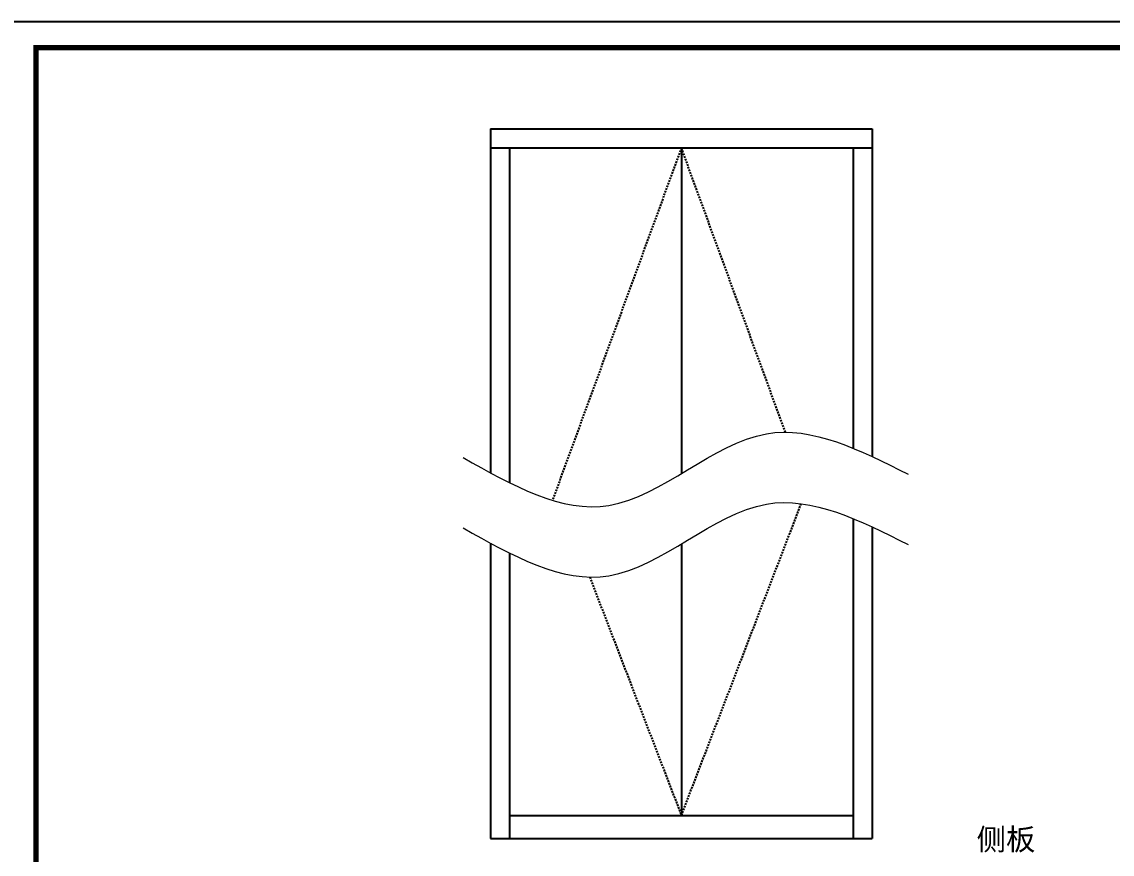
# Model space of a CAD drawing. Header units: millimetres. Extents: x 0 to 1097966, y -63096 to 223085.
# Drawn here: x 338555.3 to 338840.8, y -62085.3 to -61867.4 of the extents above; entities that cross this region are included whole.
import ezdxf

# ---------------------------------------------------------------- set-up
doc = ezdxf.new("R2010")
doc.units = ezdxf.units.MM
doc.linetypes.add('DASHED', pattern=[0.75, 0.5, -0.25])
doc.styles.add('宋体', font='')
doc.styles.get('宋体').set_extended_font_data('SimSun')

msp = doc.modelspace()

# ---------------------------------------------------------------- linework, layer by layer
at = {"color": 251, "true_color": 0x636466}
for p, q in [((338677.961, -61895.374), (338677.961, -61900.374)), ((338677.961, -61895.374), (338777.961, -61895.374)), ((338777.961, -61895.374), (338777.961, -61900.374)), ((338677.961, -61900.374), (338777.961, -61900.374)), ((338727.961, -61900.374), (338727.961, -61985.668)), ((338727.961, -62004.085), (338727.961, -62075.201)), ((338682.961, -62075.201), (338772.961, -62075.201)), ((338677.961, -62081.201), (338777.961, -62081.201))]:
    msp.add_line(p, q, dxfattribs=at)
for p, q in [((338677.961, -61900.374), (338677.961, -61985.48)), ((338677.961, -61900.374), (338682.961, -61900.374)), ((338682.961, -61900.374), (338682.961, -61988.07)), ((338772.961, -61900.374), (338772.961, -61979.048)), ((338772.961, -61900.374), (338777.961, -61900.374)), ((338777.961, -61900.374), (338777.961, -61981.242)), ((338772.961, -61997.466), (338772.961, -62081.201)), ((338777.961, -61999.659), (338777.961, -62081.201)), ((338677.961, -62003.897), (338677.961, -62081.201)), ((338682.961, -62006.488), (338682.961, -62081.201)), ((338677.961, -62081.201), (338682.961, -62081.201)), ((338772.961, -62081.201), (338777.961, -62081.201))]:
    msp.add_line(p, q)
at = {"color": 251, "linetype": 'DASHED', "true_color": 0x636466}
for p, q in [((338727.961, -61900.374), (338694.197, -61992.662)), ((338755.208, -61974.85), (338727.961, -61900.374)), ((338727.961, -62075.201), (338759.36, -61993.562)), ((338703.949, -62012.769), (338727.961, -62075.201))]:
    msp.add_line(p, q, dxfattribs=at)
msp.add_lwpolyline([(338552.218, -62268.342), (339119.218, -62268.342), (339119.218, -61867.392), (338552.218, -61867.392)], close=True)
at = {"const_width": 1.35}
msp.add_lwpolyline([(338558.968, -62261.592), (339112.468, -62261.592), (339112.468, -61874.142), (338558.968, -61874.142)], close=True, dxfattribs=at)
at = {"color": 251, "lineweight": 13, "true_color": 0x636466}
for points in [[(338670.787, -61981.501), (338708.989, -61994.022), (338750.22, -61975.255), (338787.368, -61985.862)], [(338670.787, -61999.919), (338708.989, -62012.439), (338750.22, -61993.672), (338787.368, -62004.28)]]:
    msp.add_spline(points, degree=3, dxfattribs=at)

# ---------------------------------------------------------------- texts
at = {"color": 252, "true_color": 0x939598, "insert": (338805.286, -62081.769), "char_height": 5.6345, "width": 42.1232, "attachment_point": 4, "style": '宋体'}
msp.add_mtext('侧板', dxfattribs=at)

doc.saveas('drawing.dxf')
